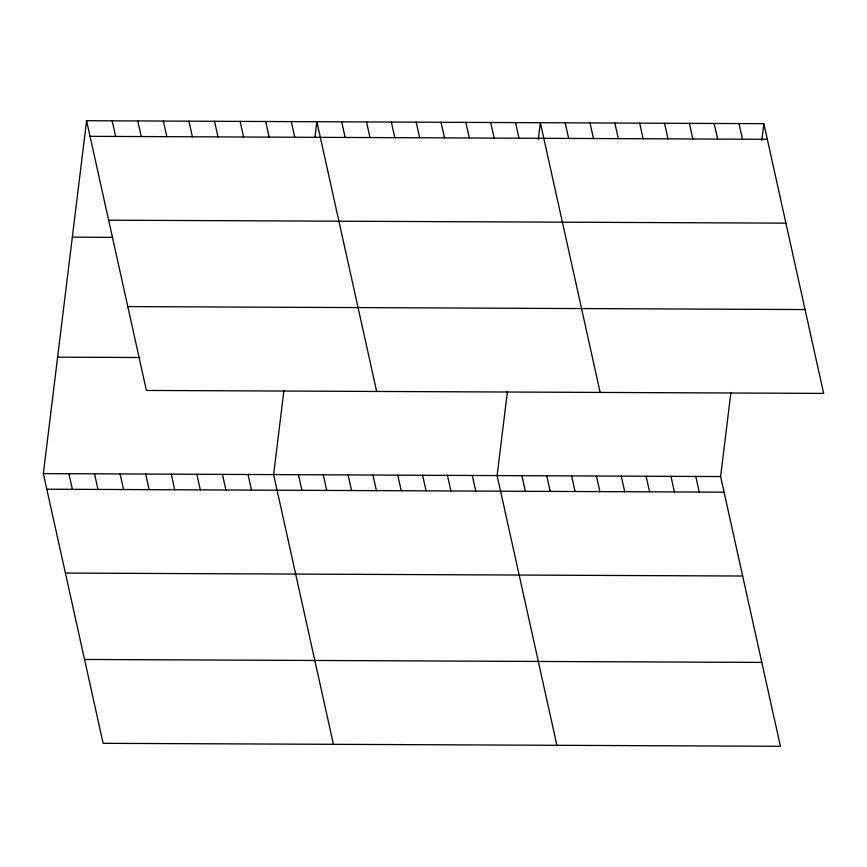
<?xml version="1.0" encoding="UTF-8"?>
<svg xmlns="http://www.w3.org/2000/svg" width="867" height="867" viewBox="0 0 867 867"><rect width="100%" height="100%" fill="white"/><g stroke="black" fill="none" stroke-linecap="round" stroke-linejoin="round"><path stroke-width="1.3" d="M730.914 392.458L720.607 476.557L780.408 746.281L103.14 743.312L43.35 473.599L86.592 120.719L763.86 123.688L823.65 393.401L146.393 390.443L86.592 120.719M283.921 390.508L273.614 474.607L333.416 744.319M314.959 137.257L316.867 121.727L376.657 391.45M507.423 391.483L497.116 475.582L556.907 745.295M538.299 139.533L540.358 122.713L600.148 392.426M761.79 140.508L763.86 123.688M90.049 136.336L767.317 139.294M108.646 220.185L785.903 223.155M72.319 237.168L112.721 237.352M127.796 306.582L805.064 309.552M57.623 357.15L139.76 357.507M43.35 473.599L720.607 476.557M46.807 489.205L724.075 492.163M65.404 573.065L742.661 576.024M84.554 659.462L761.811 662.421M739.02 123.58L742.488 139.186M714.191 123.472L717.648 139.078M689.352 123.363L692.82 138.969M664.523 123.255L667.98 138.861M639.694 123.147L643.151 138.753M695.778 476.449L699.236 492.055M614.855 123.038L618.323 138.644M670.95 476.341L674.407 491.947M590.026 122.93L593.483 138.536M646.11 476.232L649.578 491.838M565.186 122.821L568.654 138.427M621.281 476.124L624.739 491.73M596.453 476.016L599.91 491.622M515.529 122.605L518.986 138.211M571.613 475.907L575.07 491.513M490.689 122.485L494.157 138.102M546.784 475.799L550.242 491.405M465.861 122.377L469.318 137.994M521.945 475.69L525.413 491.296M441.032 122.269L444.489 137.886M416.193 122.16L419.65 137.777M472.287 475.474L475.745 491.08M391.364 122.052L394.821 137.669M447.448 475.365L450.905 490.971M366.524 121.944L369.992 137.56M422.619 475.257L426.076 490.863M341.696 121.835L345.153 137.452M397.78 475.149L401.248 490.755M372.951 475.04L376.408 490.646M291.279 121.618L294.737 137.224M348.122 474.932L351.579 490.538M265.692 121.51L269.149 137.116M323.283 474.823L326.751 490.429M240.105 121.391L243.562 137.008M298.454 474.715L301.911 490.321M214.517 121.282L217.985 136.888M188.93 121.174L192.398 136.78M248.038 474.487L251.495 490.104M163.354 121.055L166.811 136.672M222.451 474.379L225.908 489.985M137.766 120.946L141.223 136.553M196.863 474.271L200.32 489.877M112.179 120.838L115.636 136.444M171.276 474.162L174.733 489.768M145.689 474.043L149.157 489.649M120.101 473.935L123.569 489.541M94.525 473.826L97.982 489.432M68.937 473.707L72.394 489.313"/></g></svg>
